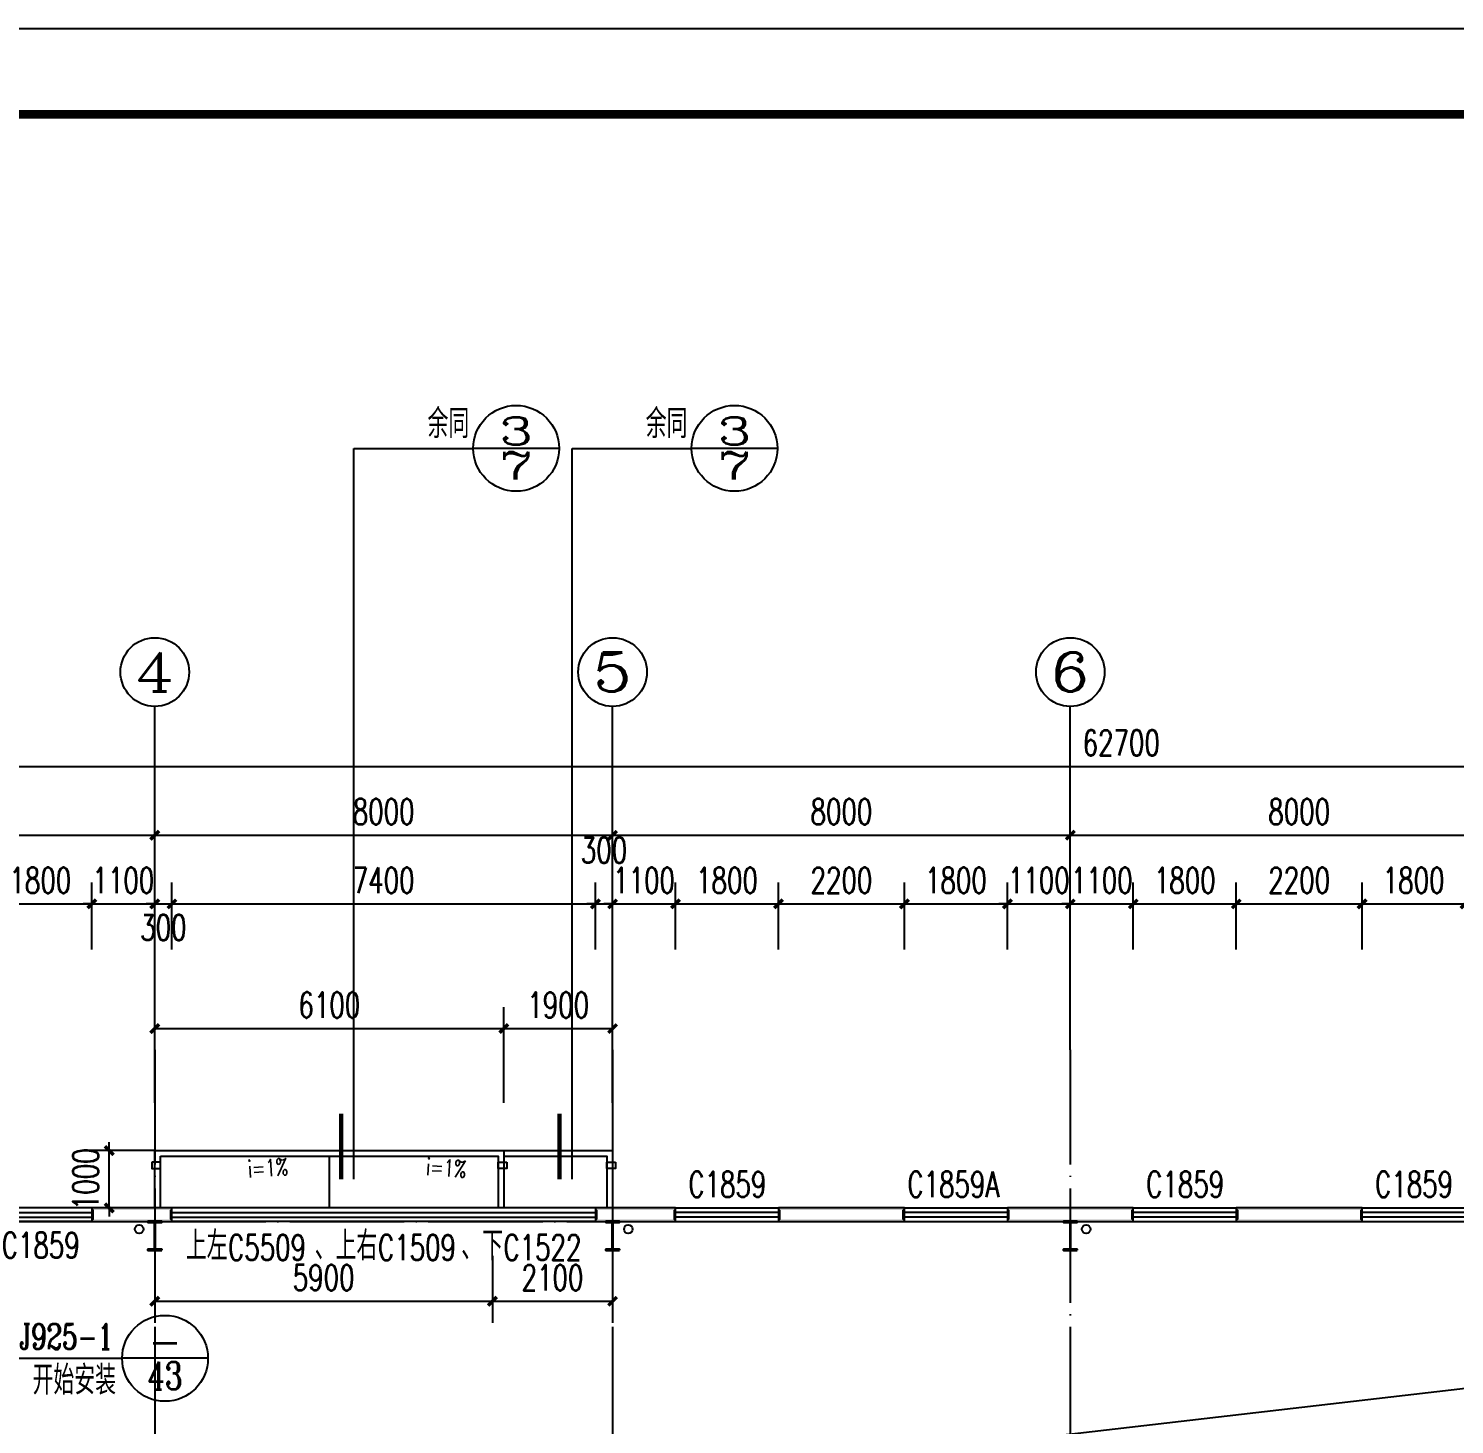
# Model space of a CAD drawing. Header units: millimetres. Extents: x 4279522 to 4437387, y 18981343 to 19528009.
# Drawn here: x 4360835 to 4385756, y 19297179 to 19321565 of the extents above; entities that cross this region are included whole.
import ezdxf
from ezdxf.enums import TextEntityAlignment as Align

# ---------------------------------------------------------------- set-up
doc = ezdxf.new("R2010")
doc.units = ezdxf.units.MM
doc.header["$LTSCALE"] = 1000
doc.header["$MEASUREMENT"] = 0
doc.linetypes.add('DOTE', pattern=[2.42, 2, -0.2, 0.02, -0.2])
doc.layers.get('Defpoints').update_dxf_attribs({"color": 1})
for name, color, linetype in [('AXIS_TEXT', 7, 'Continuous'), ('AXIS_外部', 171, 'Continuous'), ('DIM_IDEN', 171, 'Continuous'), ('DIM_SYMB', 165, 'Continuous'), ('DOTE', 250, 'DOTE'), ('GROUND', 150, 'Continuous'), ('LVTRY', 6, 'Continuous'), ('PUB_DIM', 161, 'Continuous'), ('PUB_TEXT', 7, 'Continuous'), ('PUB_WALL', 9, 'Continuous'), ('TK', 4, 'Continuous'), ('VPIPE-雨水', 4, 'Continuous'), ('WALL', 9, 'Continuous'), ('WINDOW', 140, 'Continuous'), ('WINDOW_TEXT', 7, 'Continuous')]:
    doc.layers.add(name, color=color, linetype=linetype)
doc.layers.add('Pkpm_柱子', color=3, linetype='Continuous', lineweight=35)
doc.styles.add('_TCH_AXIS', font='COMPLEX', dxfattribs={"bigfont": 'GBCBIG'})
doc.styles.add('_TCH_DIM', font='SIMPLEX', dxfattribs={"bigfont": 'GBCBIG'})
doc.styles.add('_TCH_DIM_T3', font='SIMPLEX', dxfattribs={"width": 0.705882, "bigfont": 'GBCBIG'})
doc.styles.add('_TCH_LABEL', font='COMPLEX', dxfattribs={"bigfont": 'GBCBIG'})
doc.styles.add('_TCH_WINDOW', font='SIMPLEX', dxfattribs={"height": 3.5, "bigfont": 'GBCBIG'})
doc.styles.add('COMPLEX', font='COMPLEX')
doc.dimstyles.new('_TCH_ARCH&&150', dxfattribs={"dimtxt": 446.25, "dimasz": 150, "dimexe": 375, "dimexo": 450, "dimgap": 189.375, "dimtad": 1, "dimdec": 0, "dimzin": 0, "dimdsep": 46, "dimtxsty": '_TCH_DIM_T3', "dimblk": 'ARCHTICK', "dimcen": 0.09, "dimclrt": 7, "dimazin": 2, "dimtfac": 1, "dimtdec": 0, "dimtix": 1, "dimtmove": 2, "dimatfit": 3, "dimfxl": 0, "dimtolj": 1, "dimtzin": 0, "dimarcsym": 0})

# ---------------------------------------------------------------- blocks, each defined once
blk = doc.blocks.new('GeYuanFrame_76024051', base_point=(18.76, 4.34))
at = {"layer": 'TK'}
blk.add_line((43.76, 414.34), (676.76, 414.34), dxfattribs=at)
blk.add_lwpolyline([(18.76, 424.34), (686.76, 424.34), (686.76, 4.34), (18.76, 4.34), (18.76, 424.34)], dxfattribs=at)
at = {"layer": 'TK', "const_width": 1}
blk.add_lwpolyline([(676.76, 414.34), (43.76, 414.34), (43.76, 14.34), (676.76, 14.34)], close=True, dxfattribs=at)
blk = doc.blocks.new('_ArchTick')
at = {"color": 0, "linetype": 'ByBlock', "const_width": 0.4}
blk.add_lwpolyline([(-0.5, -0.5), (0.5, 0.5)], dxfattribs=at)
blk = doc.blocks.new('*D35')
at = {"layer": 'Defpoints', "color": 0}
for p in [(4368942, 19300578), (4371042, 19300578), (4371042, 19299332)]:
    blk.add_point(p, dxfattribs=at)
at = {"layer": 'PUB_DIM', "color": 0, "lineweight": -2}
for p, q in [((4368942, 19300128), (4368942, 19298957)), ((4371042, 19300128), (4371042, 19298957)), ((4368942, 19299332), (4371042, 19299332))]:
    blk.add_line(p, q, dxfattribs=at)
at = {"layer": 'PUB_DIM', "color": 0, "lineweight": -2, "xscale": 150, "yscale": 150, "zscale": 150, "rotation": 180}
blk.add_blockref('_ArchTick', (4368942, 19299332), dxfattribs=at)
at = {"layer": 'PUB_DIM', "color": 0, "lineweight": -2, "xscale": 150, "yscale": 150, "zscale": 150}
blk.add_blockref('_ArchTick', (4371042, 19299332), dxfattribs=at)
at = {"layer": 'PUB_DIM', "color": 7, "insert": (4369992, 19299744), "char_height": 446.2, "attachment_point": 5, "style": '_TCH_DIM_T3'}
blk.add_mtext('\\A1;2100', dxfattribs=at)
blk = doc.blocks.new('*D36')
at = {"layer": 'Defpoints', "color": 0}
for p in [(4363042, 19300578), (4368942, 19300578), (4368942, 19299332)]:
    blk.add_point(p, dxfattribs=at)
at = {"layer": 'PUB_DIM', "color": 0, "lineweight": -2}
for p, q in [((4363042, 19300128), (4363042, 19298957)), ((4368942, 19300128), (4368942, 19298957)), ((4363042, 19299332), (4368942, 19299332))]:
    blk.add_line(p, q, dxfattribs=at)
at = {"layer": 'PUB_DIM', "color": 0, "lineweight": -2, "xscale": 150, "yscale": 150, "zscale": 150, "rotation": 180}
blk.add_blockref('_ArchTick', (4363042, 19299332), dxfattribs=at)
at = {"layer": 'PUB_DIM', "color": 0, "lineweight": -2, "xscale": 150, "yscale": 150, "zscale": 150}
blk.add_blockref('_ArchTick', (4368942, 19299332), dxfattribs=at)
at = {"layer": 'PUB_DIM', "color": 7, "insert": (4365992, 19299744), "char_height": 446.2, "attachment_point": 5, "style": '_TCH_DIM_T3'}
blk.add_mtext('\\A1;5900', dxfattribs=at)
blk = doc.blocks.new('*D37')
at = {"layer": 'Defpoints', "color": 0}
for p in [(4371042, 19304095), (4369142, 19302349), (4371042, 19302349)]:
    blk.add_point(p, dxfattribs=at)
at = {"layer": 'PUB_DIM', "color": 0, "lineweight": -2}
for p, q in [((4369142, 19302799), (4369142, 19304470)), ((4371042, 19302799), (4371042, 19304470)), ((4369142, 19304095), (4371042, 19304095))]:
    blk.add_line(p, q, dxfattribs=at)
at = {"layer": 'PUB_DIM', "color": 0, "lineweight": -2, "xscale": 150, "yscale": 150, "zscale": 150, "rotation": 180}
blk.add_blockref('_ArchTick', (4369142, 19304095), dxfattribs=at)
at = {"layer": 'PUB_DIM', "color": 0, "lineweight": -2, "xscale": 150, "yscale": 150, "zscale": 150}
blk.add_blockref('_ArchTick', (4371042, 19304095), dxfattribs=at)
at = {"layer": 'PUB_DIM', "color": 7, "insert": (4370092, 19304507), "char_height": 446.2, "attachment_point": 5, "style": '_TCH_DIM_T3'}
blk.add_mtext('\\A1;1900', dxfattribs=at)
blk = doc.blocks.new('*D38')
at = {"layer": 'Defpoints', "color": 0}
for p in [(4369142, 19304095), (4363042, 19302349), (4369142, 19302349)]:
    blk.add_point(p, dxfattribs=at)
at = {"layer": 'PUB_DIM', "color": 0, "lineweight": -2}
for p, q in [((4363042, 19302799), (4363042, 19304470)), ((4369142, 19302799), (4369142, 19304470)), ((4363042, 19304095), (4369142, 19304095))]:
    blk.add_line(p, q, dxfattribs=at)
at = {"layer": 'PUB_DIM', "color": 0, "lineweight": -2, "xscale": 150, "yscale": 150, "zscale": 150, "rotation": 180}
blk.add_blockref('_ArchTick', (4363042, 19304095), dxfattribs=at)
at = {"layer": 'PUB_DIM', "color": 0, "lineweight": -2, "xscale": 150, "yscale": 150, "zscale": 150}
blk.add_blockref('_ArchTick', (4369142, 19304095), dxfattribs=at)
at = {"layer": 'PUB_DIM', "color": 7, "insert": (4366092, 19304507), "char_height": 446.2, "attachment_point": 5, "style": '_TCH_DIM_T3'}
blk.add_mtext('\\A1;6100', dxfattribs=at)
blk = doc.blocks.new('*D183')
at = {"layer": 'Defpoints', "color": 0}
for p in [(4362246, 19301963), (4363492, 19301963), (4363492, 19300963)]:
    blk.add_point(p, dxfattribs=at)
at = {"layer": 'PUB_DIM', "color": 0, "lineweight": -2}
for p, q in [((4363042, 19301963), (4361871, 19301963)), ((4362246, 19301963), (4362246, 19302113)), ((4362246, 19300963), (4362246, 19301963)), ((4363042, 19300963), (4361871, 19300963)), ((4362246, 19300963), (4362246, 19300813))]:
    blk.add_line(p, q, dxfattribs=at)
at = {"layer": 'PUB_DIM', "color": 0, "lineweight": -2, "xscale": 150, "yscale": 150, "zscale": 150}
for p, rotation in [((4362246, 19301963), 270), ((4362246, 19300963), 90)]:
    blk.add_blockref('_ArchTick', p, dxfattribs=dict(at, rotation=rotation))
at = {"layer": 'PUB_DIM', "color": 7, "insert": (4361834, 19301463), "char_height": 446.2, "attachment_point": 5, "rotation": 90, "style": '_TCH_DIM_T3'}
blk.add_mtext('\\A1;1000', dxfattribs=at)
blk = doc.blocks.new('*D208')
at = {"layer": 'Defpoints', "color": 0}
for p in [(4385942, 19306273), (4384142, 19305028), (4385942, 19305028)]:
    blk.add_point(p, dxfattribs=at)
at = {"layer": 'PUB_DIM', "color": 0, "lineweight": -2}
for p, q in [((4384142, 19305478), (4384142, 19306648)), ((4385942, 19305478), (4385942, 19306648)), ((4384142, 19306273), (4385942, 19306273))]:
    blk.add_line(p, q, dxfattribs=at)
at = {"layer": 'PUB_DIM', "color": 0, "lineweight": -2, "xscale": 150, "yscale": 150, "zscale": 150, "rotation": 180}
blk.add_blockref('_ArchTick', (4384142, 19306273), dxfattribs=at)
at = {"layer": 'PUB_DIM', "color": 0, "lineweight": -2, "xscale": 150, "yscale": 150, "zscale": 150}
blk.add_blockref('_ArchTick', (4385942, 19306273), dxfattribs=at)
at = {"layer": 'PUB_DIM', "color": 7, "insert": (4385042, 19306686), "char_height": 446.2, "attachment_point": 5, "style": '_TCH_DIM_T3'}
blk.add_mtext('\\A1;1800', dxfattribs=at)
blk = doc.blocks.new('*D209')
at = {"layer": 'Defpoints', "color": 0}
for p in [(4384142, 19306273), (4381942, 19305028), (4384142, 19305028)]:
    blk.add_point(p, dxfattribs=at)
at = {"layer": 'PUB_DIM', "color": 0, "lineweight": -2}
for p, q in [((4381942, 19305478), (4381942, 19306648)), ((4384142, 19305478), (4384142, 19306648)), ((4381942, 19306273), (4384142, 19306273))]:
    blk.add_line(p, q, dxfattribs=at)
at = {"layer": 'PUB_DIM', "color": 0, "lineweight": -2, "xscale": 150, "yscale": 150, "zscale": 150, "rotation": 180}
blk.add_blockref('_ArchTick', (4381942, 19306273), dxfattribs=at)
at = {"layer": 'PUB_DIM', "color": 0, "lineweight": -2, "xscale": 150, "yscale": 150, "zscale": 150}
blk.add_blockref('_ArchTick', (4384142, 19306273), dxfattribs=at)
at = {"layer": 'PUB_DIM', "color": 7, "insert": (4383042, 19306686), "char_height": 446.2, "attachment_point": 5, "style": '_TCH_DIM_T3'}
blk.add_mtext('\\A1;2200', dxfattribs=at)
blk = doc.blocks.new('*D210')
at = {"layer": 'Defpoints', "color": 0}
for p in [(4381942, 19306273), (4380142, 19305028), (4381942, 19305028)]:
    blk.add_point(p, dxfattribs=at)
at = {"layer": 'PUB_DIM', "color": 0, "lineweight": -2}
for p, q in [((4380142, 19305478), (4380142, 19306648)), ((4381942, 19305478), (4381942, 19306648)), ((4380142, 19306273), (4381942, 19306273))]:
    blk.add_line(p, q, dxfattribs=at)
at = {"layer": 'PUB_DIM', "color": 0, "lineweight": -2, "xscale": 150, "yscale": 150, "zscale": 150, "rotation": 180}
blk.add_blockref('_ArchTick', (4380142, 19306273), dxfattribs=at)
at = {"layer": 'PUB_DIM', "color": 0, "lineweight": -2, "xscale": 150, "yscale": 150, "zscale": 150}
blk.add_blockref('_ArchTick', (4381942, 19306273), dxfattribs=at)
at = {"layer": 'PUB_DIM', "color": 7, "insert": (4381042, 19306686), "char_height": 446.2, "attachment_point": 5, "style": '_TCH_DIM_T3'}
blk.add_mtext('\\A1;1800', dxfattribs=at)
blk = doc.blocks.new('*D211')
at = {"layer": 'Defpoints', "color": 0}
for p in [(4380142, 19306273), (4379042, 19305028), (4380142, 19305028)]:
    blk.add_point(p, dxfattribs=at)
at = {"layer": 'PUB_DIM', "color": 0, "lineweight": -2}
for p, q in [((4379042, 19305478), (4379042, 19306648)), ((4380142, 19305478), (4380142, 19306648)), ((4379042, 19306273), (4378892, 19306273)), ((4379042, 19306273), (4380142, 19306273)), ((4380142, 19306273), (4380292, 19306273))]:
    blk.add_line(p, q, dxfattribs=at)
at = {"layer": 'PUB_DIM', "color": 0, "lineweight": -2, "xscale": 150, "yscale": 150, "zscale": 150}
blk.add_blockref('_ArchTick', (4379042, 19306273), dxfattribs=at)
at = {"layer": 'PUB_DIM', "color": 0, "lineweight": -2, "xscale": 150, "yscale": 150, "zscale": 150, "rotation": 180}
blk.add_blockref('_ArchTick', (4380142, 19306273), dxfattribs=at)
at = {"layer": 'PUB_DIM', "color": 7, "insert": (4379592, 19306686), "char_height": 446.2, "attachment_point": 5, "style": '_TCH_DIM_T3'}
blk.add_mtext('\\A1;1100', dxfattribs=at)
blk = doc.blocks.new('*D212')
at = {"layer": 'Defpoints', "color": 0}
for p in [(4379042, 19306273), (4377942, 19305028), (4379042, 19305028)]:
    blk.add_point(p, dxfattribs=at)
at = {"layer": 'PUB_DIM', "color": 0, "lineweight": -2}
for p, q in [((4377942, 19305478), (4377942, 19306648)), ((4379042, 19305478), (4379042, 19306648)), ((4377942, 19306273), (4377792, 19306273)), ((4377942, 19306273), (4379042, 19306273)), ((4379042, 19306273), (4379192, 19306273))]:
    blk.add_line(p, q, dxfattribs=at)
at = {"layer": 'PUB_DIM', "color": 0, "lineweight": -2, "xscale": 150, "yscale": 150, "zscale": 150}
blk.add_blockref('_ArchTick', (4377942, 19306273), dxfattribs=at)
at = {"layer": 'PUB_DIM', "color": 0, "lineweight": -2, "xscale": 150, "yscale": 150, "zscale": 150, "rotation": 180}
blk.add_blockref('_ArchTick', (4379042, 19306273), dxfattribs=at)
at = {"layer": 'PUB_DIM', "color": 7, "insert": (4378492, 19306686), "char_height": 446.2, "attachment_point": 5, "style": '_TCH_DIM_T3'}
blk.add_mtext('\\A1;1100', dxfattribs=at)
blk = doc.blocks.new('*D213')
at = {"layer": 'Defpoints', "color": 0}
for p in [(4377942, 19306273), (4376142, 19305028), (4377942, 19305028)]:
    blk.add_point(p, dxfattribs=at)
at = {"layer": 'PUB_DIM', "color": 0, "lineweight": -2}
for p, q in [((4376142, 19305478), (4376142, 19306648)), ((4377942, 19305478), (4377942, 19306648)), ((4376142, 19306273), (4377942, 19306273))]:
    blk.add_line(p, q, dxfattribs=at)
at = {"layer": 'PUB_DIM', "color": 0, "lineweight": -2, "xscale": 150, "yscale": 150, "zscale": 150, "rotation": 180}
blk.add_blockref('_ArchTick', (4376142, 19306273), dxfattribs=at)
at = {"layer": 'PUB_DIM', "color": 0, "lineweight": -2, "xscale": 150, "yscale": 150, "zscale": 150}
blk.add_blockref('_ArchTick', (4377942, 19306273), dxfattribs=at)
at = {"layer": 'PUB_DIM', "color": 7, "insert": (4377042, 19306686), "char_height": 446.2, "attachment_point": 5, "style": '_TCH_DIM_T3'}
blk.add_mtext('\\A1;1800', dxfattribs=at)
blk = doc.blocks.new('*D214')
at = {"layer": 'Defpoints', "color": 0}
for p in [(4376142, 19306273), (4373942, 19305028), (4376142, 19305028)]:
    blk.add_point(p, dxfattribs=at)
at = {"layer": 'PUB_DIM', "color": 0, "lineweight": -2}
for p, q in [((4373942, 19305478), (4373942, 19306648)), ((4376142, 19305478), (4376142, 19306648)), ((4373942, 19306273), (4376142, 19306273))]:
    blk.add_line(p, q, dxfattribs=at)
at = {"layer": 'PUB_DIM', "color": 0, "lineweight": -2, "xscale": 150, "yscale": 150, "zscale": 150, "rotation": 180}
blk.add_blockref('_ArchTick', (4373942, 19306273), dxfattribs=at)
at = {"layer": 'PUB_DIM', "color": 0, "lineweight": -2, "xscale": 150, "yscale": 150, "zscale": 150}
blk.add_blockref('_ArchTick', (4376142, 19306273), dxfattribs=at)
at = {"layer": 'PUB_DIM', "color": 7, "insert": (4375042, 19306686), "char_height": 446.2, "attachment_point": 5, "style": '_TCH_DIM_T3'}
blk.add_mtext('\\A1;2200', dxfattribs=at)
blk = doc.blocks.new('*D215')
at = {"layer": 'Defpoints', "color": 0}
for p in [(4373942, 19306273), (4372142, 19305028), (4373942, 19305028)]:
    blk.add_point(p, dxfattribs=at)
at = {"layer": 'PUB_DIM', "color": 0, "lineweight": -2}
for p, q in [((4372142, 19305478), (4372142, 19306648)), ((4373942, 19305478), (4373942, 19306648)), ((4372142, 19306273), (4373942, 19306273))]:
    blk.add_line(p, q, dxfattribs=at)
at = {"layer": 'PUB_DIM', "color": 0, "lineweight": -2, "xscale": 150, "yscale": 150, "zscale": 150, "rotation": 180}
blk.add_blockref('_ArchTick', (4372142, 19306273), dxfattribs=at)
at = {"layer": 'PUB_DIM', "color": 0, "lineweight": -2, "xscale": 150, "yscale": 150, "zscale": 150}
blk.add_blockref('_ArchTick', (4373942, 19306273), dxfattribs=at)
at = {"layer": 'PUB_DIM', "color": 7, "insert": (4373042, 19306686), "char_height": 446.2, "attachment_point": 5, "style": '_TCH_DIM_T3'}
blk.add_mtext('\\A1;1800', dxfattribs=at)
blk = doc.blocks.new('*D216')
at = {"layer": 'Defpoints', "color": 0}
for p in [(4372142, 19306273), (4371042, 19305028), (4372142, 19305028)]:
    blk.add_point(p, dxfattribs=at)
at = {"layer": 'PUB_DIM', "color": 0, "lineweight": -2}
for p, q in [((4371042, 19305478), (4371042, 19306648)), ((4372142, 19305478), (4372142, 19306648)), ((4371042, 19306273), (4370892, 19306273)), ((4371042, 19306273), (4372142, 19306273)), ((4372142, 19306273), (4372292, 19306273))]:
    blk.add_line(p, q, dxfattribs=at)
at = {"layer": 'PUB_DIM', "color": 0, "lineweight": -2, "xscale": 150, "yscale": 150, "zscale": 150}
blk.add_blockref('_ArchTick', (4371042, 19306273), dxfattribs=at)
at = {"layer": 'PUB_DIM', "color": 0, "lineweight": -2, "xscale": 150, "yscale": 150, "zscale": 150, "rotation": 180}
blk.add_blockref('_ArchTick', (4372142, 19306273), dxfattribs=at)
at = {"layer": 'PUB_DIM', "color": 7, "insert": (4371592, 19306686), "char_height": 446.2, "attachment_point": 5, "style": '_TCH_DIM_T3'}
blk.add_mtext('\\A1;1100', dxfattribs=at)
blk = doc.blocks.new('*D217')
at = {"layer": 'Defpoints', "color": 0}
for p in [(4371042, 19306273), (4370742, 19305028), (4371042, 19305028)]:
    blk.add_point(p, dxfattribs=at)
at = {"layer": 'PUB_DIM', "color": 0, "lineweight": -2}
for p, q in [((4370742, 19305478), (4370742, 19306648)), ((4371042, 19305478), (4371042, 19306648)), ((4370742, 19306273), (4370592, 19306273)), ((4370742, 19306273), (4371042, 19306273)), ((4371042, 19306273), (4371192, 19306273))]:
    blk.add_line(p, q, dxfattribs=at)
at = {"layer": 'PUB_DIM', "color": 0, "lineweight": -2, "xscale": 150, "yscale": 150, "zscale": 150}
blk.add_blockref('_ArchTick', (4370742, 19306273), dxfattribs=at)
at = {"layer": 'PUB_DIM', "color": 0, "lineweight": -2, "xscale": 150, "yscale": 150, "zscale": 150, "rotation": 180}
blk.add_blockref('_ArchTick', (4371042, 19306273), dxfattribs=at)
at = {"layer": 'PUB_DIM', "color": 7, "insert": (4370892, 19307211), "char_height": 446.2, "attachment_point": 5, "style": '_TCH_DIM_T3'}
blk.add_mtext('\\A1;300', dxfattribs=at)
blk = doc.blocks.new('*D218')
at = {"layer": 'Defpoints', "color": 0}
for p in [(4370742, 19306273), (4363342, 19305028), (4370742, 19305028)]:
    blk.add_point(p, dxfattribs=at)
at = {"layer": 'PUB_DIM', "color": 0, "lineweight": -2}
for p, q in [((4363342, 19305478), (4363342, 19306648)), ((4370742, 19305478), (4370742, 19306648)), ((4363342, 19306273), (4370742, 19306273))]:
    blk.add_line(p, q, dxfattribs=at)
at = {"layer": 'PUB_DIM', "color": 0, "lineweight": -2, "xscale": 150, "yscale": 150, "zscale": 150, "rotation": 180}
blk.add_blockref('_ArchTick', (4363342, 19306273), dxfattribs=at)
at = {"layer": 'PUB_DIM', "color": 0, "lineweight": -2, "xscale": 150, "yscale": 150, "zscale": 150}
blk.add_blockref('_ArchTick', (4370742, 19306273), dxfattribs=at)
at = {"layer": 'PUB_DIM', "color": 7, "insert": (4367042, 19306686), "char_height": 446.2, "attachment_point": 5, "style": '_TCH_DIM_T3'}
blk.add_mtext('\\A1;7400', dxfattribs=at)
blk = doc.blocks.new('*D219')
at = {"layer": 'Defpoints', "color": 0}
for p in [(4363342, 19306273), (4363042, 19305028), (4363342, 19305028)]:
    blk.add_point(p, dxfattribs=at)
at = {"layer": 'PUB_DIM', "color": 0, "lineweight": -2}
for p, q in [((4363042, 19305478), (4363042, 19306648)), ((4363342, 19305478), (4363342, 19306648)), ((4363042, 19306273), (4362892, 19306273)), ((4363042, 19306273), (4363342, 19306273)), ((4363342, 19306273), (4363492, 19306273))]:
    blk.add_line(p, q, dxfattribs=at)
at = {"layer": 'PUB_DIM', "color": 0, "lineweight": -2, "xscale": 150, "yscale": 150, "zscale": 150}
blk.add_blockref('_ArchTick', (4363042, 19306273), dxfattribs=at)
at = {"layer": 'PUB_DIM', "color": 0, "lineweight": -2, "xscale": 150, "yscale": 150, "zscale": 150, "rotation": 180}
blk.add_blockref('_ArchTick', (4363342, 19306273), dxfattribs=at)
at = {"layer": 'PUB_DIM', "color": 7, "insert": (4363192, 19305861), "char_height": 446.2, "attachment_point": 5, "style": '_TCH_DIM_T3'}
blk.add_mtext('\\A1;300', dxfattribs=at)
blk = doc.blocks.new('*D220')
at = {"layer": 'Defpoints', "color": 0}
for p in [(4363042, 19306273), (4361942, 19305028), (4363042, 19305028)]:
    blk.add_point(p, dxfattribs=at)
at = {"layer": 'PUB_DIM', "color": 0, "lineweight": -2}
for p, q in [((4361942, 19305478), (4361942, 19306648)), ((4363042, 19305478), (4363042, 19306648)), ((4361942, 19306273), (4361792, 19306273)), ((4361942, 19306273), (4363042, 19306273)), ((4363042, 19306273), (4363192, 19306273))]:
    blk.add_line(p, q, dxfattribs=at)
at = {"layer": 'PUB_DIM', "color": 0, "lineweight": -2, "xscale": 150, "yscale": 150, "zscale": 150}
blk.add_blockref('_ArchTick', (4361942, 19306273), dxfattribs=at)
at = {"layer": 'PUB_DIM', "color": 0, "lineweight": -2, "xscale": 150, "yscale": 150, "zscale": 150, "rotation": 180}
blk.add_blockref('_ArchTick', (4363042, 19306273), dxfattribs=at)
at = {"layer": 'PUB_DIM', "color": 7, "insert": (4362492, 19306686), "char_height": 446.2, "attachment_point": 5, "style": '_TCH_DIM_T3'}
blk.add_mtext('\\A1;1100', dxfattribs=at)
blk = doc.blocks.new('*D221')
at = {"layer": 'Defpoints', "color": 0}
for p in [(4361942, 19306273), (4360142, 19305028), (4361942, 19305028)]:
    blk.add_point(p, dxfattribs=at)
at = {"layer": 'PUB_DIM', "color": 0, "lineweight": -2}
for p, q in [((4360142, 19305478), (4360142, 19306648)), ((4361942, 19305478), (4361942, 19306648)), ((4360142, 19306273), (4361942, 19306273))]:
    blk.add_line(p, q, dxfattribs=at)
at = {"layer": 'PUB_DIM', "color": 0, "lineweight": -2, "xscale": 150, "yscale": 150, "zscale": 150, "rotation": 180}
blk.add_blockref('_ArchTick', (4360142, 19306273), dxfattribs=at)
at = {"layer": 'PUB_DIM', "color": 0, "lineweight": -2, "xscale": 150, "yscale": 150, "zscale": 150}
blk.add_blockref('_ArchTick', (4361942, 19306273), dxfattribs=at)
at = {"layer": 'PUB_DIM', "color": 7, "insert": (4361042, 19306686), "char_height": 446.2, "attachment_point": 5, "style": '_TCH_DIM_T3'}
blk.add_mtext('\\A1;1800', dxfattribs=at)
blk = doc.blocks.new('*D233')
at = {"layer": 'AXIS_外部', "color": 0, "lineweight": -2}
for p, q in [((4355042, 19304173), (4355042, 19307848)), ((4363042, 19304173), (4363042, 19307848)), ((4355042, 19307473), (4363042, 19307473))]:
    blk.add_line(p, q, dxfattribs=at)
at = {"layer": 'Defpoints', "color": 0}
for p in [(4363042, 19307473), (4355042, 19303723), (4363042, 19303723)]:
    blk.add_point(p, dxfattribs=at)
at = {"layer": 'AXIS_外部', "color": 0, "lineweight": -2, "xscale": 150, "yscale": 150, "zscale": 150, "rotation": 180}
blk.add_blockref('_ArchTick', (4355042, 19307473), dxfattribs=at)
at = {"layer": 'AXIS_外部', "color": 0, "lineweight": -2, "xscale": 150, "yscale": 150, "zscale": 150}
blk.add_blockref('_ArchTick', (4363042, 19307473), dxfattribs=at)
at = {"layer": 'AXIS_外部', "color": 7, "insert": (4359042, 19307886), "char_height": 446.2, "attachment_point": 5, "style": '_TCH_DIM_T3'}
blk.add_mtext('\\A1;8000', dxfattribs=at)
blk = doc.blocks.new('*D234')
at = {"layer": 'AXIS_外部', "color": 0, "lineweight": -2}
for p, q in [((4363042, 19304173), (4363042, 19307848)), ((4371042, 19304173), (4371042, 19307848)), ((4363042, 19307473), (4371042, 19307473))]:
    blk.add_line(p, q, dxfattribs=at)
at = {"layer": 'Defpoints', "color": 0}
for p in [(4371042, 19307473), (4363042, 19303723), (4371042, 19303723)]:
    blk.add_point(p, dxfattribs=at)
at = {"layer": 'AXIS_外部', "color": 0, "lineweight": -2, "xscale": 150, "yscale": 150, "zscale": 150, "rotation": 180}
blk.add_blockref('_ArchTick', (4363042, 19307473), dxfattribs=at)
at = {"layer": 'AXIS_外部', "color": 0, "lineweight": -2, "xscale": 150, "yscale": 150, "zscale": 150}
blk.add_blockref('_ArchTick', (4371042, 19307473), dxfattribs=at)
at = {"layer": 'AXIS_外部', "color": 7, "insert": (4367042, 19307886), "char_height": 446.2, "attachment_point": 5, "style": '_TCH_DIM_T3'}
blk.add_mtext('\\A1;8000', dxfattribs=at)
blk = doc.blocks.new('*D235')
at = {"layer": 'AXIS_外部', "color": 0, "lineweight": -2}
for p, q in [((4371042, 19304173), (4371042, 19307848)), ((4379042, 19304173), (4379042, 19307848)), ((4371042, 19307473), (4379042, 19307473))]:
    blk.add_line(p, q, dxfattribs=at)
at = {"layer": 'Defpoints', "color": 0}
for p in [(4379042, 19307473), (4371042, 19303723), (4379042, 19303723)]:
    blk.add_point(p, dxfattribs=at)
at = {"layer": 'AXIS_外部', "color": 0, "lineweight": -2, "xscale": 150, "yscale": 150, "zscale": 150, "rotation": 180}
blk.add_blockref('_ArchTick', (4371042, 19307473), dxfattribs=at)
at = {"layer": 'AXIS_外部', "color": 0, "lineweight": -2, "xscale": 150, "yscale": 150, "zscale": 150}
blk.add_blockref('_ArchTick', (4379042, 19307473), dxfattribs=at)
at = {"layer": 'AXIS_外部', "color": 7, "insert": (4375042, 19307886), "char_height": 446.2, "attachment_point": 5, "style": '_TCH_DIM_T3'}
blk.add_mtext('\\A1;8000', dxfattribs=at)
blk = doc.blocks.new('*D236')
at = {"layer": 'AXIS_外部', "color": 0, "lineweight": -2}
for p, q in [((4379042, 19304173), (4379042, 19307848)), ((4387042, 19304173), (4387042, 19307848)), ((4379042, 19307473), (4387042, 19307473))]:
    blk.add_line(p, q, dxfattribs=at)
at = {"layer": 'Defpoints', "color": 0}
for p in [(4387042, 19307473), (4379042, 19303723), (4387042, 19303723)]:
    blk.add_point(p, dxfattribs=at)
at = {"layer": 'AXIS_外部', "color": 0, "lineweight": -2, "xscale": 150, "yscale": 150, "zscale": 150, "rotation": 180}
blk.add_blockref('_ArchTick', (4379042, 19307473), dxfattribs=at)
at = {"layer": 'AXIS_外部', "color": 0, "lineweight": -2, "xscale": 150, "yscale": 150, "zscale": 150}
blk.add_blockref('_ArchTick', (4387042, 19307473), dxfattribs=at)
at = {"layer": 'AXIS_外部', "color": 7, "insert": (4383042, 19307886), "char_height": 446.2, "attachment_point": 5, "style": '_TCH_DIM_T3'}
blk.add_mtext('\\A1;8000', dxfattribs=at)
blk = doc.blocks.new('*D241')
at = {"layer": 'AXIS_外部', "color": 0, "lineweight": -2}
for p, q in [((4348582, 19304173), (4348582, 19309048)), ((4411282, 19304173), (4411282, 19309048)), ((4348582, 19308673), (4411282, 19308673))]:
    blk.add_line(p, q, dxfattribs=at)
at = {"layer": 'Defpoints', "color": 0}
for p in [(4411282, 19308673), (4348582, 19303723), (4411282, 19303723)]:
    blk.add_point(p, dxfattribs=at)
at = {"layer": 'AXIS_外部', "color": 0, "lineweight": -2, "xscale": 150, "yscale": 150, "zscale": 150, "rotation": 180}
blk.add_blockref('_ArchTick', (4348582, 19308673), dxfattribs=at)
at = {"layer": 'AXIS_外部', "color": 0, "lineweight": -2, "xscale": 150, "yscale": 150, "zscale": 150}
blk.add_blockref('_ArchTick', (4411282, 19308673), dxfattribs=at)
at = {"layer": 'AXIS_外部', "color": 7, "insert": (4379932, 19309086), "char_height": 446.2, "attachment_point": 5, "style": '_TCH_DIM_T3'}
blk.add_mtext('\\A1;62700', dxfattribs=at)
blk = doc.blocks.new('$WINLIB2D$00000001')
for p, q in [((-0.5, 0.5), (0.5, 0.5)), ((-0.5, 0.5), (-0.5, -0.5)), ((0.5, -0.5), (0.5, 0.5)), ((0.5, 0.1667), (-0.5, 0.1667)), ((0.5, -0.1667), (-0.5, -0.1667)), ((-0.5, -0.5), (0.5, -0.5))]:
    blk.add_line(p, q)
blk = doc.blocks.new('_AXISO')
blk.add_circle((0, 0), 0.5)
at = {"layer": 'AXIS_TEXT', "style": 'COMPLEX', "width": 1.041667}
blk.add_attdef('A', text='', height=0.56, dxfattribs=at).set_placement((-0.25, -0.28), (0.25, -0.28), align=Align.FIT)

msp = doc.modelspace()

# ---------------------------------------------------------------- hatches: boundary and pattern name
at = {"layer": 'Pkpm_柱子'}
for points in [[(4363162.2, 19300223.4), (4363162.2, 19300235.4), (4363047.2, 19300235.4), (4363047.2, 19300711.4), (4363162.2, 19300711.4), (4363162.2, 19300723.4), (4362922.2, 19300723.4), (4362922.2, 19300711.4), (4363037.2, 19300711.4), (4363037.2, 19300235.4), (4362922.2, 19300235.4), (4362922.2, 19300223.4)], [(4371162.2, 19300223.4), (4371162.2, 19300235.4), (4371047.2, 19300235.4), (4371047.2, 19300711.4), (4371162.2, 19300711.4), (4371162.2, 19300723.4), (4370922.2, 19300723.4), (4370922.2, 19300711.4), (4371037.2, 19300711.4), (4371037.2, 19300235.4), (4370922.2, 19300235.4), (4370922.2, 19300223.4)], [(4379162.2, 19300223.4), (4379162.2, 19300235.4), (4379047.2, 19300235.4), (4379047.2, 19300711.4), (4379162.2, 19300711.4), (4379162.2, 19300723.4), (4378922.2, 19300723.4), (4378922.2, 19300711.4), (4379037.2, 19300711.4), (4379037.2, 19300235.4), (4378922.2, 19300235.4), (4378922.2, 19300223.4)]]:
    msp.add_hatch(color=256, dxfattribs=at).paths.add_polyline_path(points)
at = {"layer": 'PUB_WALL'}
for points in [[(4363342.2, 19300963.4), (4361942.2, 19300963.4), (4361982.2, 19300923.4), (4363302.2, 19300923.4)], [(4361942.2, 19300963.4), (4361942.2, 19300723.4), (4361982.2, 19300763.4), (4361982.2, 19300923.4)], [(4363342.2, 19300723.4), (4363342.2, 19300963.4), (4363302.2, 19300923.4), (4363302.2, 19300763.4)], [(4372142.2, 19300963.4), (4370742.2, 19300963.4), (4370782.2, 19300923.4), (4372102.2, 19300923.4)], [(4370742.2, 19300963.4), (4370742.2, 19300723.4), (4370782.2, 19300763.4), (4370782.2, 19300923.4)], [(4372142.2, 19300723.4), (4372142.2, 19300963.4), (4372102.2, 19300923.4), (4372102.2, 19300763.4)], [(4376142.2, 19300963.4), (4373942.2, 19300963.4), (4373982.2, 19300923.4), (4376102.2, 19300923.4)], [(4373942.2, 19300963.4), (4373942.2, 19300723.4), (4373982.2, 19300763.4), (4373982.2, 19300923.4)], [(4376142.2, 19300723.4), (4376142.2, 19300963.4), (4376102.2, 19300923.4), (4376102.2, 19300763.4)], [(4380142.2, 19300963.4), (4377942.2, 19300963.4), (4377982.2, 19300923.4), (4380102.2, 19300923.4)], [(4377942.2, 19300963.4), (4377942.2, 19300723.4), (4377982.2, 19300763.4), (4377982.2, 19300923.4)], [(4380142.2, 19300723.4), (4380142.2, 19300963.4), (4380102.2, 19300923.4), (4380102.2, 19300763.4)], [(4384142.2, 19300963.4), (4381942.2, 19300963.4), (4381982.2, 19300923.4), (4384102.2, 19300923.4)], [(4381942.2, 19300963.4), (4381942.2, 19300723.4), (4381982.2, 19300763.4), (4381982.2, 19300923.4)], [(4384142.2, 19300723.4), (4384142.2, 19300963.4), (4384102.2, 19300923.4), (4384102.2, 19300763.4)], [(4361942.2, 19300723.4), (4363342.2, 19300723.4), (4363302.2, 19300763.4), (4361982.2, 19300763.4)], [(4370742.2, 19300723.4), (4372142.2, 19300723.4), (4372102.2, 19300763.4), (4370782.2, 19300763.4)], [(4373942.2, 19300723.4), (4376142.2, 19300723.4), (4376102.2, 19300763.4), (4373982.2, 19300763.4)], [(4377942.2, 19300723.4), (4380142.2, 19300723.4), (4380102.2, 19300763.4), (4377982.2, 19300763.4)], [(4381942.2, 19300723.4), (4384142.2, 19300723.4), (4384102.2, 19300763.4), (4381982.2, 19300763.4)]]:
    msp.add_hatch(color=256, dxfattribs=at).paths.add_polyline_path(points)

# ---------------------------------------------------------------- linework, layer by layer
at = {"layer": 'AXIS_外部'}
for p, q in [((4363042.2, 19303723.4), (4363042.2, 19309723.4)), ((4371042.2, 19303723.4), (4371042.2, 19309723.4)), ((4379042.2, 19303723.4), (4379042.2, 19309723.4))]:
    msp.add_line(p, q, dxfattribs=at)
at = {"layer": 'DIM_IDEN'}
for p, q in [((4366523, 19314231.2), (4368607.8, 19314231.2)), ((4366523, 19301462.1), (4366523, 19314231.2)), ((4370107.8, 19314231.2), (4368607.8, 19314231.2)), ((4370337.5, 19314231.2), (4372422.3, 19314231.2)), ((4370337.5, 19301462.1), (4370337.5, 19314231.2)), ((4373922.3, 19314231.2), (4372422.3, 19314231.2))]:
    msp.add_line(p, q, dxfattribs=at)
at = {"layer": 'DIM_IDEN', "color": 0}
for p in [(4357130.9, 19298334.7), (4363970.9, 19298334.7)]:
    msp.add_line(p, (4362470.9, 19298334.7), dxfattribs=at)
at = {"layer": 'DIM_IDEN', "const_width": 75}
for points in [[(4366298, 19301462.1), (4366298, 19302609.9)], [(4370112.5, 19301462.1), (4370112.5, 19302609.9)]]:
    msp.add_lwpolyline(points, dxfattribs=at)
at = {"layer": 'DIM_IDEN'}
for centre in [(4369357.8, 19314231.2), (4373172.3, 19314231.2)]:
    msp.add_circle(centre, 750, dxfattribs=at)
at = {"layer": 'DIM_IDEN', "color": 0}
msp.add_circle((4363220.9, 19298334.7), 750, dxfattribs=at)
at = {"layer": 'DIM_SYMB'}
for points in [[(4365689.1, 19301452.1, 0, 0, 0), (4364660.4, 19301383.6, 80, 0, 0), (4364361.1, 19301363.7, 0, 0, 0)], [(4367445.3, 19301452.1, 0, 0, 0), (4368474.1, 19301383.6, 80, 0, 0), (4368773.4, 19301363.7, 0, 0, 0)]]:
    msp.add_lwpolyline(points, format="xyseb", dxfattribs=at)
at = {"layer": 'DOTE'}
for p, q in [((4363042.2, 19303723.4), (4363042.2, 19279723.4)), ((4371042.2, 19303723.4), (4371042.2, 19279723.4)), ((4379042.2, 19303723.4), (4379042.2, 19279723.4)), ((4346042.2, 19300723.4), (4414042.2, 19300723.4))]:
    msp.add_line(p, q, dxfattribs=at)
at = {"layer": 'GROUND'}
msp.add_line((4366092.2, 19301863.4), (4366092.2, 19300963.4), dxfattribs=at)
for points in [[(4363042.2, 19301963.4), (4369142.2, 19301963.4), (4369142.2, 19300963.4), (4363042.2, 19300963.4)], [(4363142.2, 19301863.4), (4369042.2, 19301863.4), (4369042.2, 19300963.4), (4363142.2, 19300963.4)]]:
    msp.add_lwpolyline(points, close=True, dxfattribs=at)
for points in [[(4369142.2, 19301963.4), (4371042.2, 19301963.4), (4371042.2, 19300963.4), (4369242.2, 19300963.4)], [(4369142.2, 19301863.4), (4370942.2, 19301863.4), (4370942.2, 19300963.4), (4369242.2, 19300963.4)], [(4355042.2, 19282723.4), (4359291, 19294723.4), (4411042.2, 19300723.4)]]:
    msp.add_lwpolyline(points, dxfattribs=at)
at = {"layer": 'LVTRY'}
for points in [[(4362992.2, 19301763.4), (4362992.2, 19301653.4), (4363142.2, 19301653.4), (4363142.2, 19301763.4)], [(4369192.2, 19301763.4), (4369192.2, 19301653.4), (4369042.2, 19301653.4), (4369042.2, 19301763.4)], [(4371092.2, 19301763.4), (4371092.2, 19301653.4), (4370942.2, 19301653.4), (4370942.2, 19301763.4)]]:
    msp.add_lwpolyline(points, close=True, dxfattribs=at)
at = {"layer": 'Pkpm_柱子'}
for points in [[(4363162.2, 19300223.4), (4363162.2, 19300235.4), (4363047.2, 19300235.4), (4363047.2, 19300711.4), (4363162.2, 19300711.4), (4363162.2, 19300723.4), (4362922.2, 19300723.4), (4362922.2, 19300711.4), (4363037.2, 19300711.4), (4363037.2, 19300235.4), (4362922.2, 19300235.4), (4362922.2, 19300223.4)], [(4371162.2, 19300223.4), (4371162.2, 19300235.4), (4371047.2, 19300235.4), (4371047.2, 19300711.4), (4371162.2, 19300711.4), (4371162.2, 19300723.4), (4370922.2, 19300723.4), (4370922.2, 19300711.4), (4371037.2, 19300711.4), (4371037.2, 19300235.4), (4370922.2, 19300235.4), (4370922.2, 19300223.4)], [(4379162.2, 19300223.4), (4379162.2, 19300235.4), (4379047.2, 19300235.4), (4379047.2, 19300711.4), (4379162.2, 19300711.4), (4379162.2, 19300723.4), (4378922.2, 19300723.4), (4378922.2, 19300711.4), (4379037.2, 19300711.4), (4379037.2, 19300235.4), (4378922.2, 19300235.4), (4378922.2, 19300223.4)]]:
    msp.add_lwpolyline(points, close=True, dxfattribs=at)
at = {"layer": 'VPIPE-雨水', "linetype": 'Continuous'}
for centre in [(4362766.9, 19300589.1), (4371317.5, 19300589.1), (4379317.5, 19300589.1)]:
    msp.add_circle(centre, 75, dxfattribs=at)
at = {"layer": 'WALL'}
for p, q in [((4363342.2, 19300963.4), (4361942.2, 19300963.4)), ((4361942.2, 19300963.4), (4361942.2, 19300723.4)), ((4363342.2, 19300723.4), (4363342.2, 19300963.4)), ((4372142.2, 19300963.4), (4370742.2, 19300963.4)), ((4370742.2, 19300963.4), (4370742.2, 19300723.4)), ((4372142.2, 19300723.4), (4372142.2, 19300963.4)), ((4376142.2, 19300963.4), (4373942.2, 19300963.4)), ((4373942.2, 19300963.4), (4373942.2, 19300723.4)), ((4376142.2, 19300723.4), (4376142.2, 19300963.4)), ((4380142.2, 19300963.4), (4377942.2, 19300963.4)), ((4377942.2, 19300963.4), (4377942.2, 19300723.4)), ((4380142.2, 19300723.4), (4380142.2, 19300963.4)), ((4384142.2, 19300963.4), (4381942.2, 19300963.4)), ((4381942.2, 19300963.4), (4381942.2, 19300723.4)), ((4384142.2, 19300723.4), (4384142.2, 19300963.4)), ((4361942.2, 19300723.4), (4363342.2, 19300723.4)), ((4370742.2, 19300723.4), (4372142.2, 19300723.4)), ((4373942.2, 19300723.4), (4376142.2, 19300723.4)), ((4377942.2, 19300723.4), (4380142.2, 19300723.4)), ((4381942.2, 19300723.4), (4384142.2, 19300723.4))]:
    msp.add_line(p, q, dxfattribs=at)

# ---------------------------------------------------------------- block references
at = {"xscale": 150, "yscale": 150, "zscale": 150}
msp.add_blockref('GeYuanFrame_76024051', (4333912, 19258564.8), dxfattribs=at)
at = {"layer": 'AXIS_外部'}
ref = msp.add_blockref('_AXISO', (4363042.2, 19310323.4), dxfattribs=dict(at, xscale=1200, yscale=1200, zscale=1200))
ref.add_attrib('A', '4', dxfattribs={"layer": 'AXIS_TEXT', "height": 678.8, "style": '_TCH_AXIS', "width": 1.3125}).set_placement((4362702.8, 19309984), (4363381.6, 19309984), align=Align.FIT)
ref = msp.add_blockref('_AXISO', (4371042.2, 19310323.4), dxfattribs=dict(at, xscale=1200, yscale=1200, zscale=1200))
ref.add_attrib('A', '5', dxfattribs={"layer": 'AXIS_TEXT', "height": 678.8, "style": '_TCH_AXIS', "width": 1.5}).set_placement((4370702.8, 19309984), (4371381.6, 19309984), align=Align.FIT)
ref = msp.add_blockref('_AXISO', (4379042.2, 19310323.4), dxfattribs=dict(at, xscale=1200, yscale=1200, zscale=1200))
ref.add_attrib('A', '6', dxfattribs={"layer": 'AXIS_TEXT', "height": 678.8, "style": '_TCH_AXIS', "width": 1.5}).set_placement((4378702.8, 19309984), (4379381.6, 19309984), align=Align.FIT)
at = {"layer": 'WINDOW'}
ref = msp.add_blockref('$WINLIB2D$00000001', (4373042.2, 19300843.4), dxfattribs=dict(at, xscale=1800, yscale=-240, zscale=1800))
ref.add_attrib('A', 'C1859', (4372367.2, 19301152.8), dxfattribs={"layer": 'WINDOW_TEXT', "height": 446.25, "style": '_TCH_WINDOW', "width": 0.705882})
ref = msp.add_blockref('$WINLIB2D$00000001', (4377042.2, 19300843.4), dxfattribs=dict(at, xscale=1800, yscale=-240, zscale=1800))
ref.add_attrib('A', 'C1859A', (4376194.7, 19301152.8), dxfattribs={"layer": 'WINDOW_TEXT', "height": 446.25, "style": '_TCH_WINDOW', "width": 0.705882})
ref = msp.add_blockref('$WINLIB2D$00000001', (4381042.2, 19300843.4), dxfattribs=dict(at, xscale=1800, yscale=-240, zscale=1800))
ref.add_attrib('A', 'C1859', (4380367.2, 19301152.8), dxfattribs={"layer": 'WINDOW_TEXT', "height": 446.25, "style": '_TCH_WINDOW', "width": 0.705882})
ref = msp.add_blockref('$WINLIB2D$00000001', (4385042.2, 19300843.4), dxfattribs=dict(at, xscale=1800, yscale=-240, zscale=1800))
ref.add_attrib('A', 'C1859', (4384367.2, 19301152.8), dxfattribs={"layer": 'WINDOW_TEXT', "height": 446.25, "style": '_TCH_WINDOW', "width": 0.705882})
ref = msp.add_blockref('$WINLIB2D$00000001', (4361042.2, 19300843.4), dxfattribs=dict(at, xscale=-1800, yscale=240, zscale=-1800))
ref.add_attrib('A', 'C1859', (4360367.2, 19300087.8), dxfattribs={"layer": 'WINDOW_TEXT', "height": 446.25, "style": '_TCH_WINDOW', "width": 0.705882})
at = {"layer": 'WINDOW', "xscale": -7400.000003475696, "yscale": 240, "zscale": -7400.000003475696}
msp.add_blockref('$WINLIB2D$00000001', (4367042.2, 19300843.4), dxfattribs=at)

# ---------------------------------------------------------------- texts
at = {"layer": 'PUB_TEXT', "style": '_TCH_DIM'}
for p in [(4367808, 19314411), (4371622.5, 19314411)]:
    msp.add_text('余同', height=506.38, dxfattribs=at).set_placement(p)
at = {"layer": 'PUB_TEXT', "style": '_TCH_LABEL', "width": 1.875}
for s, p, p2 in [('3', (4369055.9, 19314291.6), (4369659.7, 19314291.6)), ('3', (4372870.4, 19314291.6), (4373474.2, 19314291.6)), ('7', (4369055.9, 19313687.8), (4369659.7, 19313687.8)), ('7', (4372870.4, 19313687.8), (4373474.2, 19313687.8))]:
    msp.add_text(s, height=483, dxfattribs=at).set_placement(p, p2, align=Align.FIT)
at = {"layer": 'PUB_TEXT', "style": '_TCH_DIM', "width": 0.705882}
for rotation, p in [(3.80912, (4364678.9, 19301490.1)), (356.19088, (4367777.1, 19301535.2))]:
    msp.add_text('i=1%', height=297.5, rotation=rotation, dxfattribs=at).set_placement(p)
at = {"layer": 'PUB_TEXT', "color": 0, "style": '_TCH_LABEL', "width": 0.705882}
msp.add_text('01J925-1', height=446.25, dxfattribs=at).set_placement((4360138.4, 19298492.2))
at = {"layer": 'PUB_TEXT', "color": 0, "style": '_TCH_LABEL'}
for s, height, width, p, p2 in [('-', 483, 1.458333, (4362919, 19298395.1), (4363522.8, 19298395.1)), ('43', 482.99, 0.75, (4362919, 19297791.3), (4363522.8, 19297791.3))]:
    msp.add_text(s, height=height, dxfattribs=dict(at, width=width)).set_placement(p, p2, align=Align.FIT)
msp.add_text('开始安装', height=506.38, dxfattribs=at).set_placement((4360906, 19297702.4))
at = {"layer": 'WINDOW_TEXT', "style": '_TCH_WINDOW'}
for s, p in [('上左', (4363584.6, 19300048.4)), ('、上右', (4365836.8, 19300048.4)), ('、下', (4368397.7, 19300048.4))]:
    msp.add_text(s, height=506.38, dxfattribs=at).set_placement(p)
at = {"layer": 'WINDOW_TEXT', "style": '_TCH_WINDOW', "width": 0.705882}
for s, p in [('C5509', (4364321.8, 19300048.4)), ('C1509', (4366942.7, 19300048.4)), ('C1522', (4369134.9, 19300048.4))]:
    msp.add_text(s, height=446.25, dxfattribs=at).set_placement(p)

# ---------------------------------------------------------------- dimensions: what is measured, and where the dimension line sits
at = {"layer": 'AXIS_外部'}
for p1, p2, distance, picture, middle in [((4348582.2, 19303723.4), (4411282.2, 19303723.4), 4950, '*D241', (4379932.2, 19309085.9)), ((4355042.2, 19303723.4), (4363042.2, 19303723.4), 3750, '*D233', (4359042.2, 19307885.9)), ((4363042.2, 19303723.4), (4371042.2, 19303723.4), 3750, '*D234', (4367042.2, 19307885.9)), ((4371042.2, 19303723.4), (4379042.2, 19303723.4), 3750, '*D235', (4375042.2, 19307885.9)), ((4379042.2, 19303723.4), (4387042.2, 19303723.4), 3750, '*D236', (4383042.2, 19307885.9))]:
    dim = msp.add_aligned_dim(p1=p1, p2=p2, distance=distance, dimstyle='_TCH_ARCH&&150', dxfattribs=at)
    dim.commit()
    dim.dimension.update_dxf_attribs({"geometry": picture, "text_midpoint": middle})
at = {"layer": 'PUB_DIM'}
for base, p1, p2, picture, middle in [((4371042.2, 19306273.4), (4370742.2, 19305027.6), (4371042.2, 19305027.6), '*D217', (4370892.2, 19307210.9)), ((4363342.2, 19306273.4), (4363042.2, 19305027.6), (4363342.2, 19305027.6), '*D219', (4363192.2, 19305860.9))]:
    dim = msp.add_linear_dim(base=base, p1=p1, p2=p2, angle=0, dimstyle='_TCH_ARCH&&150', dxfattribs=at)
    dim.commit()
    dim.dimension.update_dxf_attribs({"geometry": picture, "text_midpoint": middle, "dimtype": 129})
for p1, p2, distance, picture, middle in [((4360142.2, 19305027.6), (4361942.2, 19305027.6), 1245.8, '*D221', (4361042.2, 19306685.9)), ((4361942.2, 19305027.6), (4363042.2, 19305027.6), 1245.8, '*D220', (4362492.2, 19306685.9)), ((4363342.2, 19305027.6), (4370742.2, 19305027.6), 1245.8, '*D218', (4367042.2, 19306685.9)), ((4371042.2, 19305027.6), (4372142.2, 19305027.6), 1245.8, '*D216', (4371592.2, 19306685.9)), ((4372142.2, 19305027.6), (4373942.2, 19305027.6), 1245.8, '*D215', (4373042.2, 19306685.9)), ((4373942.2, 19305027.6), (4376142.2, 19305027.6), 1245.8, '*D214', (4375042.2, 19306685.9)), ((4376142.2, 19305027.6), (4377942.2, 19305027.6), 1245.8, '*D213', (4377042.2, 19306685.9)), ((4377942.2, 19305027.6), (4379042.2, 19305027.6), 1245.8, '*D212', (4378492.2, 19306685.9)), ((4379042.2, 19305027.6), (4380142.2, 19305027.6), 1245.8, '*D211', (4379592.2, 19306685.9)), ((4380142.2, 19305027.6), (4381942.2, 19305027.6), 1245.8, '*D210', (4381042.2, 19306685.9)), ((4381942.2, 19305027.6), (4384142.2, 19305027.6), 1245.8, '*D209', (4383042.2, 19306685.9)), ((4384142.2, 19305027.6), (4385942.2, 19305027.6), 1245.8, '*D208', (4385042.2, 19306685.9)), ((4363042.2, 19302349.1), (4369142.2, 19302349.1), 1745.8, '*D38', (4366092.2, 19304507.4)), ((4369142.2, 19302349.1), (4371042.2, 19302349.1), 1745.8, '*D37', (4370092.2, 19304507.4)), ((4363492.2, 19300963.4), (4363492.2, 19301963.4), 1245.8, '*D183', (4361834, 19301463.4)), ((4363042.2, 19300577.7), (4368942.2, 19300577.7), -1245.8, '*D36', (4365992.2, 19299744.4)), ((4368942.2, 19300577.7), (4371042.2, 19300577.7), -1245.8, '*D35', (4369992.2, 19299744.4))]:
    dim = msp.add_aligned_dim(p1=p1, p2=p2, distance=distance, dimstyle='_TCH_ARCH&&150', dxfattribs=at)
    dim.commit()
    dim.dimension.update_dxf_attribs({"geometry": picture, "text_midpoint": middle})

doc.saveas('drawing.dxf')
